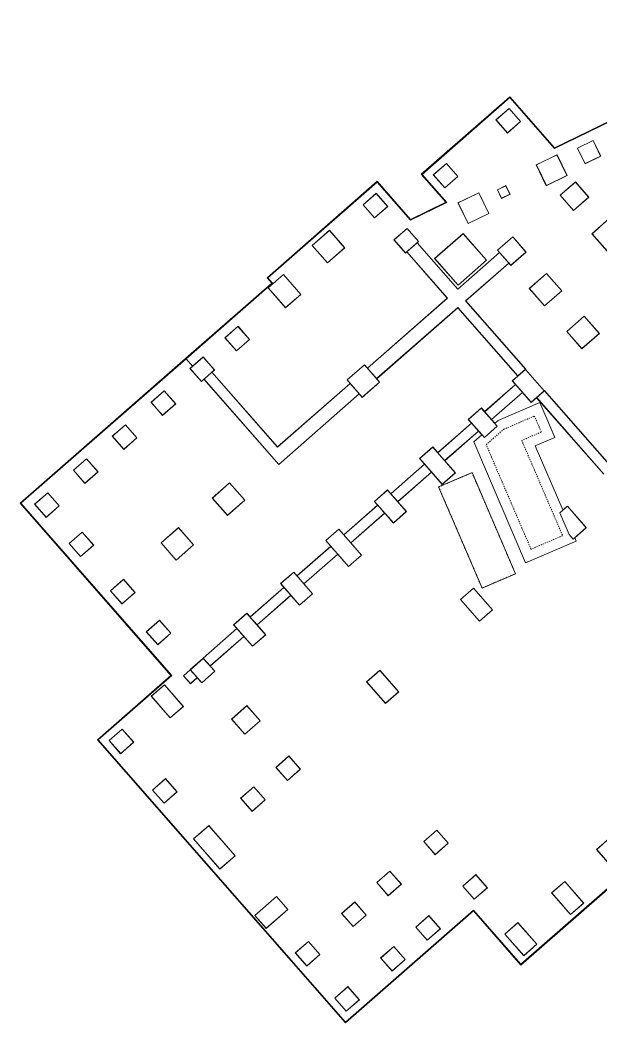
# Model space of a CAD drawing. Header units: metres. Extents: x 217325 to 217429, y 103029 to 103120.
# Drawn here: x 217325 to 217376.3, y 103029.3 to 103117.8 of the extents above; entities that cross this region are included whole.
import ezdxf

# ---------------------------------------------------------------- set-up
doc = ezdxf.new("R2010")
doc.units = ezdxf.units.M
doc.linetypes.add('Tiret', pattern=[0.0012, 0.0006, -0.0006])
doc.layers.add('A-FLOR-____-HDLN', color=253, linetype='Tiret', lineweight=5)
doc.layers.add('Velddata', color=5, linetype='Continuous', lineweight=9)

msp = doc.modelspace()

# ---------------------------------------------------------------- linework, layer by layer
at = {"layer": 'A-FLOR-____-HDLN'}
for p, q in [((217367.702, 103081.69, 199.5), (217370.411, 103082.852, 199.5)), ((217370.411, 103082.852, 199.5), (217371.014, 103081.446, 199.5)), ((217366.149, 103080.33, 199.5), (217367.702, 103081.69, 199.5)), ((217371.014, 103081.446, 199.5), (217369.286, 103080.705, 199.5)), ((217370.106, 103071.105, 199.5), (217366.149, 103080.33, 199.5)), ((217369.286, 103080.705, 199.5), (217372.891, 103072.299, 199.5)), ((217361.966, 103076.598, 200.85), (217364.907, 103077.859, 200.85)), ((217364.907, 103077.859, 200.85), (217368.73, 103068.944, 200.85)), ((217365.789, 103067.683, 200.85), (217361.966, 103076.598, 200.85)), ((217372.891, 103072.299, 199.5), (217370.106, 103071.105, 199.5)), ((217368.73, 103068.944, 200.85), (217365.789, 103067.683, 200.85))]:
    msp.add_line(p, q, dxfattribs=at)
at = {"layer": 'Velddata', "color": 6}
for p, q in [((217372.163, 103106.471, 201.12), (217395.426, 103117.754, 201.12)), ((217360.501, 103104.184, 201.12), (217368.233, 103110.956, 201.12)), ((217368.233, 103110.956, 201.12), (217372.163, 103106.471, 201.12)), ((217368.174, 103109.997, 201.12), (217367.016, 103108.983, 201.12)), ((217369.189, 103108.839, 201.12), (217368.174, 103109.997, 201.12)), ((217367.016, 103108.983, 201.12), (217368.031, 103107.824, 201.12)), ((217368.031, 103107.824, 201.12), (217369.189, 103108.839, 201.12)), ((217375.581, 103107.172, 201.12), (217374.195, 103106.5, 201.12)), ((217374.195, 103106.5, 201.12), (217374.867, 103105.114, 201.12)), ((217376.253, 103105.786, 201.12), (217375.581, 103107.172, 201.12)), ((217372.4, 103105.907, 201.12), (217370.564, 103105.017, 201.12)), ((217373.29, 103104.071, 201.12), (217372.4, 103105.907, 201.12)), ((217374.867, 103105.114, 201.12), (217376.253, 103105.786, 201.12)), ((217362.645, 103105.155, 201.12), (217361.487, 103104.14, 201.12)), ((217363.66, 103103.996, 201.12), (217362.645, 103105.155, 201.12)), ((217370.564, 103105.017, 201.12), (217371.454, 103103.181, 201.12)), ((217362.673, 103101.704, 201.12), (217360.501, 103104.184, 201.12)), ((217361.487, 103104.14, 201.12), (217362.501, 103102.981, 201.12)), ((217362.501, 103102.981, 201.12), (217363.66, 103103.996, 201.12)), ((217371.454, 103103.181, 201.12), (217373.29, 103104.071, 201.12)), ((217356.536, 103103.499, 201.12), (217346.895, 103095.055, 201.12)), ((217356.536, 103103.499, 201.12), (217359.469, 103100.15, 201.12)), ((217367.89, 103103.186, 201.12), (217367.134, 103102.819, 201.12)), ((217368.256, 103102.43, 201.12), (217367.89, 103103.186, 201.12)), ((217374.019, 103103.514, 201.12), (217372.672, 103102.334, 201.12)), ((217375.198, 103102.167, 201.12), (217374.019, 103103.514, 201.12)), ((217356.449, 103102.515, 201.12), (217355.291, 103101.501, 201.12)), ((217357.464, 103101.357, 201.12), (217356.449, 103102.515, 201.12)), ((217365.494, 103102.557, 201.12), (217363.658, 103101.667, 201.12)), ((217366.384, 103100.722, 201.12), (217365.494, 103102.557, 201.12)), ((217367.134, 103102.819, 201.12), (217367.501, 103102.064, 201.12)), ((217367.501, 103102.064, 201.12), (217368.256, 103102.43, 201.12)), ((217372.672, 103102.334, 201.12), (217373.852, 103100.988, 201.12)), ((217373.852, 103100.988, 201.12), (217375.198, 103102.167, 201.12)), ((217355.291, 103101.501, 201.12), (217356.305, 103100.342, 201.12)), ((217356.305, 103100.342, 201.12), (217357.464, 103101.357, 201.12)), ((217359.469, 103100.15, 201.12), (217362.673, 103101.704, 201.12)), ((217363.658, 103101.667, 201.12), (217364.548, 103099.832, 201.12)), ((217364.548, 103099.832, 201.12), (217366.384, 103100.722, 201.12)), ((217377.009, 103100.29, 201.12), (217375.474, 103098.946, 201.12)), ((217359.17, 103099.409, 201.12), (217358.012, 103098.394, 201.12)), ((217360.185, 103098.25, 201.12), (217359.17, 103099.409, 201.12)), ((217352.335, 103099.244, 201.12), (217350.8, 103097.9, 201.12)), ((217353.679, 103097.71, 201.12), (217352.335, 103099.244, 201.12)), ((217364.115, 103098.961, 201.12), (217361.603, 103096.76, 201.12)), ((217366.184, 103096.599, 201.12), (217364.115, 103098.961, 201.12)), ((217368.49, 103098.671, 201.12), (217367.143, 103097.492, 201.12)), ((217369.669, 103097.325, 201.12), (217368.49, 103098.671, 201.12)), ((217375.474, 103098.946, 201.12), (217376.818, 103097.411, 201.12)), ((217350.8, 103097.9, 201.12), (217352.145, 103096.366, 201.12)), ((217352.145, 103096.366, 201.12), (217353.679, 103097.71, 201.12)), ((217358.012, 103098.394, 201.12), (217359.026, 103097.235, 201.12)), ((217360.072, 103098.151, 201.12), (217360.185, 103098.25, 201.12)), ((217363.65, 103094.066, 201.12), (217360.072, 103098.151, 201.12)), ((217359.026, 103097.235, 201.12), (217359.139, 103097.334, 201.12)), ((217359.139, 103097.334, 201.12), (217362.717, 103093.249, 201.12)), ((217361.603, 103096.76, 201.12), (217363.672, 103094.398, 201.12)), ((217367.325, 103097.285, 201.12), (217363.65, 103094.066, 201.12)), ((217367.143, 103097.492, 201.12), (217367.325, 103097.285, 201.12)), ((217368.323, 103096.145, 201.12), (217369.669, 103097.325, 201.12)), ((217363.672, 103094.398, 201.12), (217366.184, 103096.599, 201.12)), ((217364.354, 103093.035, 201.12), (217368.142, 103096.352, 201.12)), ((217368.142, 103096.352, 201.12), (217368.323, 103096.145, 201.12)), ((217346.895, 103095.055, 201.12), (217347.303, 103094.589, 201.12)), ((217348.268, 103095.35, 201.12), (217346.922, 103094.171, 201.12)), ((217349.81, 103093.59, 201.12), (217348.268, 103095.35, 201.12)), ((217371.48, 103095.447, 201.12), (217369.945, 103094.103, 201.12)), ((217372.824, 103093.913, 201.12), (217371.48, 103095.447, 201.12)), ((217339.684, 103087.917, 201.12), (217347.303, 103094.589, 201.12)), ((217346.922, 103094.171, 201.12), (217348.464, 103092.411, 201.12)), ((217369.945, 103094.103, 201.12), (217371.289, 103092.569, 201.12)), ((217348.464, 103092.411, 201.12), (217349.81, 103093.59, 201.12)), ((217362.717, 103093.249, 201.12), (217355.676, 103087.082, 201.12)), ((217371.289, 103092.569, 201.12), (217372.824, 103093.913, 201.12)), ((217369.641, 103086.998, 201.12), (217364.354, 103093.035, 201.12)), ((217374.787, 103091.671, 201.12), (217373.252, 103090.327, 201.12)), ((217376.131, 103090.136, 201.12), (217374.787, 103091.671, 201.12)), ((217344.263, 103090.779, 201.12), (217343.105, 103089.764, 201.12)), ((217345.278, 103089.62, 201.12), (217344.263, 103090.779, 201.12)), ((217343.105, 103089.764, 201.12), (217344.119, 103088.606, 201.12)), ((217344.119, 103088.606, 201.12), (217345.278, 103089.62, 201.12)), ((217373.252, 103090.327, 201.12), (217374.597, 103088.792, 201.12)), ((217374.597, 103088.792, 201.12), (217376.131, 103090.136, 201.12)), ((217339.684, 103087.917, 201.12), (217340.253, 103087.267, 201.12)), ((217341.179, 103088.077, 201.12), (217340.253, 103087.267, 201.12)), ((217342.193, 103086.919, 201.12), (217341.179, 103088.077, 201.12)), ((217355.412, 103087.383, 201.12), (217353.878, 103086.039, 201.12)), ((217355.676, 103087.082, 201.12), (217355.412, 103087.383, 201.12)), ((217369.615, 103086.975, 201.12), (217369.641, 103086.998, 201.12)), ((217371.275, 103085.079, 201.12), (217369.615, 103086.975, 201.12)), ((217341.968, 103086.721, 201.12), (217342.193, 103086.919, 201.12)), ((217347.739, 103080.131, 201.12), (217341.968, 103086.721, 201.12)), ((217354.141, 103085.738, 201.12), (217347.739, 103080.131, 201.12)), ((217353.878, 103086.039, 201.12), (217354.141, 103085.738, 201.12)), ((217371.302, 103085.102, 201.12), (217371.275, 103085.079, 201.12)), ((217377.221, 103078.343, 201.12), (217371.302, 103085.102, 201.12))]:
    msp.add_line(p, q, dxfattribs=at)
at = {"layer": 'Velddata', "color": 8}
for p, q in [((217372.175, 103106.532, 201.12), (217395.404, 103117.799, 201.12)), ((217360.43, 103104.188, 201.12), (217368.237, 103111.027, 201.12)), ((217368.237, 103111.027, 201.12), (217372.175, 103106.532, 201.12)), ((217362.592, 103101.72, 201.12), (217360.43, 103104.188, 201.12)), ((217346.824, 103095.06, 201.12), (217356.54, 103103.569, 201.12)), ((217356.54, 103103.569, 201.12), (217359.481, 103100.212, 201.12)), ((217359.481, 103100.212, 201.12), (217362.592, 103101.72, 201.12)), ((217347.232, 103094.594, 201.12), (217346.824, 103095.06, 201.12)), ((217339.651, 103087.954, 201.12), (217347.232, 103094.594, 201.12)), ((217325.042, 103075.159, 201.32), (217339.644, 103087.948, 201.32)), ((217339.644, 103087.948, 201.32), (217339.651, 103087.954, 201.12)), ((217429.397, 103087.121, 201.32), (217369.211, 103034.408, 201.32)), ((217338.349, 103059.965, 201.32), (217325.042, 103075.159, 201.32)), ((217331.866, 103054.281, 201.32), (217338.349, 103059.965, 201.32)), ((217353.743, 103029.302, 201.32), (217331.866, 103054.281, 201.32)), ((217365.027, 103039.185, 201.32), (217353.743, 103029.302, 201.32)), ((217369.211, 103034.408, 201.32), (217365.027, 103039.185, 201.32))]:
    msp.add_line(p, q, dxfattribs=at)
at = {"layer": 'Velddata', "color": 1}
for p, q in [((217368.173, 103109.983, 200.6), (217367.03, 103108.982, 200.6)), ((217369.175, 103108.84, 200.6), (217368.173, 103109.983, 200.6)), ((217367.03, 103108.982, 200.6), (217368.032, 103107.838, 200.6)), ((217368.032, 103107.838, 200.6), (217369.175, 103108.84, 200.6)), ((217374.208, 103106.495, 200.6), (217375.576, 103107.159, 200.6)), ((217374.872, 103105.128, 200.6), (217374.208, 103106.495, 200.6)), ((217375.576, 103107.159, 200.6), (217376.239, 103105.791, 200.6)), ((217376.239, 103105.791, 200.6), (217374.872, 103105.128, 200.6)), ((217361.501, 103104.139, 200.6), (217362.644, 103105.14, 200.6)), ((217362.644, 103105.14, 200.6), (217363.646, 103103.997, 200.6)), ((217362.502, 103102.996, 200.6), (217361.501, 103104.139, 200.6)), ((217363.646, 103103.997, 200.6), (217362.502, 103102.996, 200.6)), ((217367.147, 103102.815, 200.6), (217367.885, 103103.173, 200.6)), ((217367.885, 103103.173, 200.6), (217368.243, 103102.435, 200.6)), ((217355.305, 103101.5, 200.6), (217356.448, 103102.501, 200.6)), ((217356.448, 103102.501, 200.6), (217357.45, 103101.358, 200.6)), ((217367.505, 103102.077, 200.6), (217367.147, 103102.815, 200.6)), ((217368.243, 103102.435, 200.6), (217367.505, 103102.077, 200.6)), ((217356.306, 103100.356, 200.6), (217355.305, 103101.5, 200.6)), ((217357.45, 103101.358, 200.6), (217356.306, 103100.356, 200.6)), ((217358.026, 103098.393, 200.6), (217359.169, 103099.394, 200.6)), ((217359.169, 103099.394, 200.6), (217360.171, 103098.251, 200.6)), ((217359.027, 103097.249, 200.6), (217358.026, 103098.393, 200.6)), ((217360.171, 103098.251, 200.6), (217359.027, 103097.249, 200.6)), ((217343.119, 103089.763, 200.6), (217344.262, 103090.765, 200.6)), ((217344.262, 103090.765, 200.6), (217345.264, 103089.621, 200.6)), ((217344.12, 103088.62, 200.6), (217343.119, 103089.763, 200.6)), ((217345.264, 103089.621, 200.6), (217344.12, 103088.62, 200.6)), ((217340.034, 103087.062, 200.6), (217341.178, 103088.063, 200.6)), ((217341.178, 103088.063, 200.6), (217342.179, 103086.92, 200.6)), ((217341.036, 103085.918, 200.6), (217340.034, 103087.062, 200.6)), ((217342.179, 103086.92, 200.6), (217341.036, 103085.918, 200.6)), ((217336.612, 103084.065, 200.6), (217337.756, 103085.066, 200.6)), ((217337.756, 103085.066, 200.6), (217338.757, 103083.923, 200.6)), ((217337.614, 103082.921, 200.6), (217336.612, 103084.065, 200.6)), ((217338.757, 103083.923, 200.6), (217337.614, 103082.921, 200.6)), ((217333.191, 103081.068, 200.6), (217334.334, 103082.069, 200.6)), ((217334.334, 103082.069, 200.6), (217335.336, 103080.926, 200.6)), ((217334.192, 103079.924, 200.6), (217333.191, 103081.068, 200.6)), ((217335.336, 103080.926, 200.6), (217334.192, 103079.924, 200.6)), ((217329.764, 103078.066, 200.6), (217330.907, 103079.068, 200.6)), ((217330.907, 103079.068, 200.6), (217331.909, 103077.924, 200.6)), ((217330.765, 103076.923, 200.6), (217329.764, 103078.066, 200.6)), ((217331.909, 103077.924, 200.6), (217330.765, 103076.923, 200.6)), ((217326.343, 103075.071, 200.6), (217327.487, 103076.072, 200.6)), ((217327.487, 103076.072, 200.6), (217328.488, 103074.929, 200.6)), ((217327.345, 103073.927, 200.6), (217326.343, 103075.071, 200.6)), ((217328.488, 103074.929, 200.6), (217327.345, 103073.927, 200.6)), ((217329.378, 103071.606, 200.6), (217330.521, 103072.607, 200.6)), ((217330.521, 103072.607, 200.6), (217331.523, 103071.464, 200.6)), ((217330.379, 103070.462, 200.6), (217329.378, 103071.606, 200.6)), ((217331.523, 103071.464, 200.6), (217330.379, 103070.462, 200.6)), ((217333.031, 103067.435, 200.6), (217334.174, 103068.437, 200.6)), ((217334.174, 103068.437, 200.6), (217335.176, 103067.293, 200.6)), ((217334.032, 103066.292, 200.6), (217333.031, 103067.435, 200.6)), ((217335.176, 103067.293, 200.6), (217334.032, 103066.292, 200.6)), ((217337.333, 103064.829, 200.6), (217336.19, 103063.828, 200.6)), ((217338.335, 103063.686, 200.6), (217337.333, 103064.829, 200.6)), ((217336.19, 103063.828, 200.6), (217337.191, 103062.685, 200.6)), ((217337.191, 103062.685, 200.6), (217338.335, 103063.686, 200.6)), ((217336.624, 103058.126, 200.6), (217337.767, 103059.128, 200.6)), ((217337.767, 103059.128, 200.6), (217339.428, 103057.232, 200.6)), ((217338.284, 103056.231, 200.6), (217336.624, 103058.126, 200.6)), ((217339.428, 103057.232, 200.6), (217338.284, 103056.231, 200.6)), ((217332.914, 103054.212, 200.6), (217334.057, 103055.214, 200.6)), ((217334.057, 103055.214, 200.6), (217335.059, 103054.07, 200.6)), ((217333.915, 103053.069, 200.6), (217332.914, 103054.212, 200.6)), ((217335.059, 103054.07, 200.6), (217333.915, 103053.069, 200.6)), ((217340.347, 103045.535, 200.6), (217341.679, 103046.701, 200.6)), ((217341.679, 103046.701, 200.6), (217343.998, 103044.053, 200.6)), ((217342.666, 103042.887, 200.6), (217340.347, 103045.535, 200.6)), ((217343.998, 103044.053, 200.6), (217342.666, 103042.887, 200.6)), ((217364.095, 103041.377, 200.6), (217365.239, 103042.378, 200.6)), ((217365.239, 103042.378, 200.6), (217366.24, 103041.235, 200.6)), ((217365.097, 103040.233, 200.6), (217364.095, 103041.377, 200.6)), ((217366.24, 103041.235, 200.6), (217365.097, 103040.233, 200.6)), ((217345.751, 103038.796, 200.6), (217347.647, 103040.457, 200.6)), ((217347.647, 103040.457, 200.6), (217348.648, 103039.313, 200.6)), ((217348.648, 103039.313, 200.6), (217346.752, 103037.653, 200.6)), ((217346.752, 103037.653, 200.6), (217345.751, 103038.796, 200.6)), ((217359.958, 103037.753, 200.6), (217361.101, 103038.755, 200.6)), ((217361.101, 103038.755, 200.6), (217362.103, 103037.611, 200.6)), ((217360.959, 103036.61, 200.6), (217359.958, 103037.753, 200.6)), ((217362.103, 103037.611, 200.6), (217360.959, 103036.61, 200.6)), ((217349.323, 103035.477, 200.6), (217350.466, 103036.479, 200.6)), ((217350.466, 103036.479, 200.6), (217351.468, 103035.335, 200.6)), ((217356.851, 103035.032, 200.6), (217357.994, 103036.033, 200.6)), ((217357.994, 103036.033, 200.6), (217358.996, 103034.89, 200.6)), ((217350.324, 103034.334, 200.6), (217349.323, 103035.477, 200.6)), ((217351.468, 103035.335, 200.6), (217350.324, 103034.334, 200.6)), ((217357.852, 103033.889, 200.6), (217356.851, 103035.032, 200.6)), ((217358.996, 103034.89, 200.6), (217357.852, 103033.889, 200.6)), ((217352.811, 103031.494, 200.6), (217353.955, 103032.495, 200.6)), ((217353.955, 103032.495, 200.6), (217354.956, 103031.352, 200.6)), ((217353.813, 103030.35, 200.6), (217352.811, 103031.494, 200.6)), ((217354.956, 103031.352, 200.6), (217353.813, 103030.35, 200.6))]:
    msp.add_line(p, q, dxfattribs=at)
at = {"layer": 'Velddata', "color": 52}
for p, q in [((217370.577, 103105.012, 200.5), (217372.395, 103105.893, 200.5)), ((217372.395, 103105.893, 200.5), (217373.276, 103104.076, 200.5)), ((217371.459, 103103.194, 200.5), (217370.577, 103105.012, 200.5)), ((217373.276, 103104.076, 200.5), (217371.459, 103103.194, 200.5)), ((217365.489, 103102.544, 200.5), (217363.672, 103101.663, 200.5)), ((217366.371, 103100.727, 200.5), (217365.489, 103102.544, 200.5)), ((217363.672, 103101.663, 200.5), (217364.553, 103099.845, 200.5)), ((217364.553, 103099.845, 200.5), (217366.371, 103100.727, 200.5)), ((217350.815, 103097.899, 200.5), (217352.334, 103099.23, 200.5)), ((217352.334, 103099.23, 200.5), (217353.665, 103097.711, 200.5)), ((217352.145, 103096.38, 200.5), (217350.815, 103097.899, 200.5)), ((217353.665, 103097.711, 200.5), (217352.145, 103096.38, 200.5)), ((217367.801, 103037.145, 200.5), (217368.945, 103038.147, 200.5)), ((217368.945, 103038.147, 200.5), (217370.605, 103036.251, 200.5)), ((217369.462, 103035.25, 200.5), (217367.801, 103037.145, 200.5)), ((217370.605, 103036.251, 200.5), (217369.462, 103035.25, 200.5))]:
    msp.add_line(p, q, dxfattribs=at)
at = {"layer": 'Velddata', "color": 202}
for p, q in [((217372.687, 103102.333, 200.55), (217374.018, 103103.5, 200.55)), ((217374.018, 103103.5, 200.55), (217375.184, 103102.168, 200.55)), ((217373.853, 103101.002, 200.55), (217372.687, 103102.333, 200.55)), ((217375.184, 103102.168, 200.55), (217373.853, 103101.002, 200.55)), ((217346.936, 103094.17, 200.55), (217348.267, 103095.336, 200.55)), ((217348.267, 103095.336, 200.55), (217349.796, 103093.591, 200.55)), ((217348.464, 103092.425, 200.55), (217346.936, 103094.17, 200.55)), ((217349.796, 103093.591, 200.55), (217348.464, 103092.425, 200.55))]:
    msp.add_line(p, q, dxfattribs=at)
at = {"layer": 'Velddata', "color": 132}
for p, q in [((217375.488, 103098.945, 200.65), (217377.008, 103100.276, 200.65)), ((217376.819, 103097.425, 200.65), (217375.488, 103098.945, 200.65)), ((217369.959, 103094.102, 200.65), (217371.479, 103095.433, 200.65)), ((217371.479, 103095.433, 200.65), (217372.81, 103093.914, 200.65)), ((217371.29, 103092.583, 200.65), (217369.959, 103094.102, 200.65)), ((217372.81, 103093.914, 200.65), (217371.29, 103092.583, 200.65)), ((217374.786, 103091.657, 200.65), (217373.267, 103090.326, 200.65)), ((217376.117, 103090.137, 200.65), (217374.786, 103091.657, 200.65)), ((217373.267, 103090.326, 200.65), (217374.597, 103088.806, 200.65)), ((217374.597, 103088.806, 200.65), (217376.117, 103090.137, 200.65)), ((217339.677, 103087.91, 201.32), (217339.684, 103087.917, 201.12)), ((217353.892, 103086.038, 200.65), (217355.411, 103087.369, 200.65)), ((217355.411, 103087.369, 200.65), (217356.742, 103085.85, 200.65)), ((217368.464, 103085.967, 200.65), (217369.607, 103086.968, 200.65)), ((217369.607, 103086.968, 200.65), (217371.268, 103085.072, 200.65)), ((217355.223, 103084.519, 200.65), (217353.892, 103086.038, 200.65)), ((217356.742, 103085.85, 200.65), (217355.223, 103084.519, 200.65)), ((217370.124, 103084.071, 200.65), (217368.464, 103085.967, 200.65)), ((217371.268, 103085.072, 200.65), (217370.124, 103084.071, 200.65)), ((217364.578, 103082.564, 200.65), (217365.722, 103083.565, 200.65)), ((217365.722, 103083.565, 200.65), (217367.132, 103081.955, 200.65)), ((217365.988, 103080.954, 200.65), (217364.578, 103082.564, 200.65)), ((217365.988, 103080.954, 200.65), (217367.132, 103081.955, 200.65)), ((217360.293, 103079.109, 200.65), (217361.436, 103080.111, 200.65)), ((217361.436, 103080.111, 200.65), (217363.426, 103077.839, 200.65)), ((217362.283, 103076.837, 200.65), (217360.293, 103079.109, 200.65)), ((217363.426, 103077.839, 200.65), (217362.283, 103076.837, 200.65)), ((217342, 103075.623, 200.65), (217343.52, 103076.954, 200.65)), ((217343.52, 103076.954, 200.65), (217344.851, 103075.435, 200.65)), ((217356.304, 103075.316, 200.65), (217357.447, 103076.318, 200.65)), ((217357.447, 103076.318, 200.65), (217359.107, 103074.422, 200.65)), ((217343.331, 103074.104, 200.65), (217342, 103075.623, 200.65)), ((217344.851, 103075.435, 200.65), (217343.331, 103074.104, 200.65)), ((217357.964, 103073.42, 200.65), (217356.304, 103075.316, 200.65)), ((217373.309, 103074.903, 200.65), (217372.648, 103074.324, 200.65)), ((217374.969, 103073.007, 200.65), (217373.309, 103074.903, 200.65)), ((217359.107, 103074.422, 200.65), (217357.964, 103073.42, 200.65)), ((217372.648, 103074.324, 200.65), (217373.466, 103072.416, 200.65)), ((217337.486, 103071.67, 200.65), (217339.006, 103073.001, 200.65)), ((217339.006, 103073.001, 200.65), (217340.337, 103071.481, 200.65)), ((217352.018, 103071.862, 200.65), (217353.161, 103072.863, 200.65)), ((217353.161, 103072.863, 200.65), (217355.151, 103070.591, 200.65)), ((217373.826, 103072.006, 200.65), (217374.969, 103073.007, 200.65)), ((217373.466, 103072.416, 200.65), (217373.826, 103072.006, 200.65)), ((217338.817, 103070.15, 200.65), (217337.486, 103071.67, 200.65)), ((217340.337, 103071.481, 200.65), (217338.817, 103070.15, 200.65)), ((217354.008, 103069.59, 200.65), (217352.018, 103071.862, 200.65)), ((217355.151, 103070.591, 200.65), (217354.008, 103069.59, 200.65)), ((217348.029, 103068.069, 200.65), (217349.172, 103069.07, 200.65)), ((217349.172, 103069.07, 200.65), (217350.832, 103067.174, 200.65)), ((217349.689, 103066.173, 200.65), (217348.029, 103068.069, 200.65)), ((217363.89, 103066.654, 200.65), (217365.034, 103067.655, 200.65)), ((217365.034, 103067.655, 200.65), (217366.694, 103065.76, 200.65)), ((217350.832, 103067.174, 200.65), (217349.689, 103066.173, 200.65)), ((217365.551, 103064.758, 200.65), (217363.89, 103066.654, 200.65)), ((217366.694, 103065.76, 200.65), (217365.551, 103064.758, 200.65)), ((217343.891, 103064.445, 200.65), (217345.035, 103065.446, 200.65)), ((217345.035, 103065.446, 200.65), (217346.695, 103063.551, 200.65)), ((217345.552, 103062.549, 200.65), (217343.891, 103064.445, 200.65)), ((217346.695, 103063.551, 200.65), (217345.552, 103062.549, 200.65)), ((217355.615, 103059.406, 200.65), (217356.759, 103060.408, 200.65)), ((217356.759, 103060.408, 200.65), (217358.419, 103058.512, 200.65)), ((217357.276, 103057.511, 200.65), (217355.615, 103059.406, 200.65)), ((217358.419, 103058.512, 200.65), (217357.276, 103057.511, 200.65))]:
    msp.add_line(p, q, dxfattribs=at)
at = {"layer": 'Velddata', "color": 30}
for p, q in [((217361.617, 103096.759, 200.15), (217364.114, 103098.947, 200.15)), ((217364.114, 103098.947, 200.15), (217366.17, 103096.6, 200.15)), ((217363.673, 103094.412, 200.15), (217361.617, 103096.759, 200.15)), ((217366.17, 103096.6, 200.15), (217363.673, 103094.412, 200.15)), ((217344.507, 103049.126, 200.75), (217345.651, 103050.127, 200.75)), ((217345.651, 103050.127, 200.75), (217346.652, 103048.984, 200.75)), ((217345.509, 103047.982, 200.75), (217344.507, 103049.126, 200.75)), ((217346.652, 103048.984, 200.75), (217345.509, 103047.982, 200.75))]:
    msp.add_line(p, q, dxfattribs=at)
at = {"layer": 'Velddata', "color": 54}
for p, q in [((217368.489, 103098.657, 200.45), (217367.157, 103097.491, 200.45)), ((217369.655, 103097.326, 200.45), (217368.489, 103098.657, 200.45)), ((217360.065, 103098.145, 200.75), (217359.147, 103097.341, 200.75)), ((217360.065, 103098.145, 200.75), (217360.058, 103098.152, 200.6)), ((217360.065, 103098.145, 200.75), (217363.649, 103094.052, 200.75)), ((217359.147, 103097.341, 200.75), (217359.14, 103097.348, 200.6)), ((217362.731, 103093.248, 200.75), (217359.147, 103097.341, 200.75)), ((217363.649, 103094.052, 200.75), (217367.331, 103097.277, 200.75)), ((217367.157, 103097.491, 200.45), (217368.324, 103096.159, 200.45)), ((217367.331, 103097.277, 200.75), (217367.339, 103097.284, 200.45)), ((217367.331, 103097.277, 200.75), (217368.135, 103096.36, 200.75)), ((217368.324, 103096.159, 200.45), (217369.655, 103097.326, 200.45)), ((217368.135, 103096.36, 200.75), (217364.34, 103093.036, 200.75)), ((217368.135, 103096.36, 200.75), (217368.142, 103096.366, 200.45)), ((217355.682, 103087.075, 200.75), (217362.731, 103093.248, 200.75)), ((217363.648, 103092.43, 200.75), (217356.486, 103086.157, 200.75)), ((217368.935, 103086.393, 200.75), (217363.648, 103092.43, 200.75)), ((217364.34, 103093.036, 200.75), (217369.627, 103086.999, 200.75)), ((217355.682, 103087.075, 200.75), (217355.675, 103087.068, 200.65)), ((217355.682, 103087.075, 200.75), (217356.486, 103086.157, 200.75)), ((217368.935, 103086.393, 200.75), (217369.627, 103086.999, 200.75)), ((217369.607, 103086.968, 200.65), (217369.601, 103086.976, 200.75)), ((217341.268, 103086.109, 200.75), (217341.262, 103086.116, 200.6)), ((217341.96, 103086.715, 200.75), (217341.268, 103086.109, 200.75)), ((217341.268, 103086.109, 200.75), (217347.85, 103078.593, 200.75)), ((217341.96, 103086.715, 200.75), (217341.954, 103086.722, 200.6)), ((217347.738, 103080.117, 200.75), (217341.96, 103086.715, 200.75)), ((217356.486, 103086.157, 200.75), (217356.479, 103086.151, 200.65)), ((217368.935, 103086.393, 200.75), (217368.942, 103086.385, 200.65)), ((217354.148, 103085.731, 200.75), (217347.738, 103080.117, 200.75)), ((217354.148, 103085.731, 200.75), (217354.155, 103085.737, 200.65)), ((217354.951, 103084.813, 200.75), (217354.148, 103085.731, 200.75)), ((217366.019, 103083.241, 200.75), (217368.746, 103085.629, 200.75)), ((217368.746, 103085.629, 200.75), (217368.754, 103085.636, 200.65)), ((217369.352, 103084.937, 200.75), (217368.746, 103085.629, 200.75)), ((217347.85, 103078.593, 200.75), (217354.951, 103084.813, 200.75)), ((217354.951, 103084.813, 200.75), (217354.959, 103084.82, 200.65)), ((217369.352, 103084.937, 200.75), (217366.626, 103082.549, 200.75)), ((217369.352, 103084.937, 200.75), (217369.36, 103084.944, 200.65)), ((217370.609, 103084.482, 200.75), (217370.602, 103084.489, 200.65)), ((217371.301, 103085.088, 200.75), (217370.609, 103084.482, 200.75)), ((217376.522, 103077.73, 200.75), (217370.609, 103084.482, 200.75)), ((217371.268, 103085.072, 200.65), (217371.274, 103085.065, 200.75)), ((217371.301, 103085.088, 200.75), (217377.214, 103078.336, 200.75)), ((217366.019, 103083.241, 200.75), (217366.012, 103083.234, 200.65)), ((217366.019, 103083.241, 200.75), (217366.626, 103082.549, 200.75)), ((217366.626, 103082.549, 200.75), (217366.618, 103082.542, 200.65)), ((217364.861, 103082.226, 200.75), (217361.882, 103079.617, 200.75)), ((217364.861, 103082.226, 200.75), (217364.868, 103082.233, 200.65)), ((217365.467, 103081.534, 200.75), (217364.861, 103082.226, 200.75)), ((217362.488, 103078.925, 200.75), (217365.467, 103081.534, 200.75)), ((217365.467, 103081.534, 200.75), (217365.475, 103081.541, 200.65)), ((217361.882, 103079.617, 200.75), (217361.874, 103079.61, 200.65)), ((217361.882, 103079.617, 200.75), (217362.488, 103078.925, 200.75)), ((217360.723, 103078.602, 200.75), (217357.744, 103075.993, 200.75)), ((217360.723, 103078.602, 200.75), (217360.731, 103078.609, 200.65)), ((217361.33, 103077.91, 200.75), (217360.723, 103078.602, 200.75)), ((217362.488, 103078.925, 200.75), (217362.481, 103078.918, 200.65)), ((217358.351, 103075.301, 200.75), (217361.33, 103077.91, 200.75)), ((217361.33, 103077.91, 200.75), (217361.337, 103077.917, 200.65)), ((217357.744, 103075.993, 200.75), (217357.737, 103075.987, 200.65)), ((217357.744, 103075.993, 200.75), (217358.351, 103075.301, 200.75)), ((217353.607, 103072.37, 200.75), (217356.586, 103074.979, 200.75)), ((217356.586, 103074.979, 200.75), (217356.593, 103074.985, 200.65)), ((217357.192, 103074.287, 200.75), (217356.586, 103074.979, 200.75)), ((217358.351, 103075.301, 200.75), (217358.343, 103075.295, 200.65)), ((217357.192, 103074.287, 200.75), (217354.213, 103071.677, 200.75)), ((217357.192, 103074.287, 200.75), (217357.2, 103074.293, 200.65)), ((217353.607, 103072.37, 200.75), (217353.599, 103072.363, 200.65)), ((217353.607, 103072.37, 200.75), (217354.213, 103071.677, 200.75)), ((217349.47, 103068.746, 200.75), (217352.449, 103071.355, 200.75)), ((217352.449, 103071.355, 200.75), (217352.456, 103071.361, 200.65)), ((217353.055, 103070.663, 200.75), (217352.449, 103071.355, 200.75)), ((217354.213, 103071.677, 200.75), (217354.206, 103071.671, 200.65)), ((217353.055, 103070.663, 200.75), (217350.076, 103068.054, 200.75)), ((217353.055, 103070.663, 200.75), (217353.062, 103070.669, 200.65)), ((217349.47, 103068.746, 200.75), (217349.462, 103068.739, 200.65)), ((217349.47, 103068.746, 200.75), (217350.076, 103068.054, 200.75)), ((217345.332, 103065.122, 200.75), (217348.311, 103067.731, 200.75)), ((217348.311, 103067.731, 200.75), (217348.319, 103067.738, 200.65)), ((217348.917, 103067.039, 200.75), (217348.311, 103067.731, 200.75)), ((217350.076, 103068.054, 200.75), (217350.068, 103068.047, 200.65)), ((217348.917, 103067.039, 200.75), (217345.938, 103064.43, 200.75)), ((217348.917, 103067.039, 200.75), (217348.925, 103067.046, 200.65)), ((217345.332, 103065.122, 200.75), (217345.325, 103065.115, 200.65)), ((217345.332, 103065.122, 200.75), (217345.938, 103064.43, 200.75)), ((217344.174, 103064.107, 200.75), (217341.195, 103061.498, 200.75)), ((217344.174, 103064.107, 200.75), (217344.181, 103064.114, 200.65)), ((217344.78, 103063.415, 200.75), (217344.174, 103064.107, 200.75)), ((217345.938, 103064.43, 200.75), (217345.931, 103064.423, 200.65)), ((217341.801, 103060.806, 200.75), (217344.78, 103063.415, 200.75)), ((217344.78, 103063.415, 200.75), (217344.787, 103063.422, 200.65)), ((217341.801, 103060.806, 200.75), (217341.195, 103061.498, 200.75)), ((217341.204, 103061.473, 200.55), (217341.211, 103061.479, 200.75)), ((217339.458, 103059.944, 200.75), (217340.053, 103060.465, 200.75)), ((217340.053, 103060.465, 200.75), (217340.06, 103060.471, 200.55)), ((217340.053, 103060.465, 200.75), (217340.659, 103059.773, 200.75)), ((217341.801, 103060.806, 200.75), (217341.793, 103060.8, 200.55)), ((217340.064, 103059.252, 200.75), (217339.458, 103059.944, 200.75)), ((217340.659, 103059.773, 200.75), (217340.064, 103059.252, 200.75)), ((217340.659, 103059.773, 200.75), (217340.666, 103059.779, 200.55))]:
    msp.add_line(p, q, dxfattribs=at)
at = {"layer": 'Velddata'}
for p, q in [((217356.493, 103086.15, 201.32), (217363.647, 103092.415, 201.32)), ((217363.647, 103092.415, 201.32), (217368.928, 103086.386, 201.32)), ((217325.113, 103075.154, 201.32), (217339.677, 103087.91, 201.32)), ((217339.677, 103087.91, 201.32), (217340.246, 103087.26, 201.32)), ((217340.246, 103087.26, 201.32), (217340.02, 103087.063, 201.32)), ((217340.02, 103087.063, 201.32), (217341.035, 103085.904, 201.32)), ((217429.326, 103087.126, 201.32), (217369.216, 103034.479, 201.32)), ((217341.035, 103085.904, 201.32), (217341.261, 103086.102, 201.32)), ((217341.261, 103086.102, 201.32), (217347.849, 103078.579, 201.32)), ((217356.756, 103085.849, 201.32), (217356.493, 103086.15, 201.32)), ((217368.928, 103086.386, 201.32), (217368.45, 103085.968, 201.32)), ((217355.222, 103084.505, 201.32), (217356.756, 103085.849, 201.32)), ((217368.74, 103085.637, 201.32), (217366.013, 103083.248, 201.32)), ((217368.45, 103085.968, 201.32), (217368.74, 103085.637, 201.32)), ((217337.757, 103085.08, 201.32), (217336.598, 103084.066, 201.32)), ((217338.772, 103083.922, 201.32), (217337.757, 103085.08, 201.32)), ((217347.849, 103078.579, 201.32), (217354.958, 103084.806, 201.32)), ((217354.958, 103084.806, 201.32), (217355.222, 103084.505, 201.32)), ((217369.359, 103084.929, 201.32), (217366.632, 103082.541, 201.32)), ((217370.123, 103084.057, 201.32), (217369.359, 103084.929, 201.32)), ((217370.601, 103084.475, 201.32), (217370.123, 103084.057, 201.32)), ((217376.514, 103077.724, 201.32), (217370.601, 103084.475, 201.32)), ((217336.598, 103084.066, 201.32), (217337.613, 103082.907, 201.32)), ((217337.613, 103082.907, 201.32), (217338.772, 103083.922, 201.32)), ((217365.723, 103083.579, 201.32), (217364.564, 103082.565, 201.32)), ((217366.013, 103083.248, 201.32), (217365.723, 103083.579, 201.32)), ((217367.211, 103082.47, 201.32), (217370.888, 103084.047, 201.32)), ((217370.888, 103084.047, 201.32), (217372.209, 103080.968, 201.32)), ((217364.564, 103082.565, 201.32), (217364.854, 103082.234, 201.32)), ((217366.632, 103082.541, 201.32), (217366.919, 103082.214, 201.32)), ((217334.335, 103082.083, 201.32), (217333.177, 103081.069, 201.32)), ((217335.35, 103080.925, 201.32), (217334.335, 103082.083, 201.32)), ((217364.854, 103082.234, 201.32), (217361.875, 103079.625, 201.32)), ((217366.919, 103082.214, 201.32), (217367.211, 103082.47, 201.32)), ((217333.177, 103081.069, 201.32), (217334.191, 103079.91, 201.32)), ((217334.191, 103079.91, 201.32), (217335.35, 103080.925, 201.32)), ((217365.474, 103081.526, 201.32), (217362.495, 103078.917, 201.32)), ((217365.052, 103080.579, 201.32), (217365.76, 103081.199, 201.32)), ((217365.76, 103081.199, 201.32), (217365.474, 103081.526, 201.32)), ((217372.209, 103080.968, 201.32), (217370.481, 103080.227, 201.32)), ((217361.437, 103080.125, 201.32), (217360.279, 103079.11, 201.32)), ((217361.875, 103079.625, 201.32), (217361.437, 103080.125, 201.32)), ((217369.628, 103069.91, 201.32), (217365.052, 103080.579, 201.32)), ((217370.481, 103080.227, 201.32), (217372.909, 103074.566, 201.32)), ((217330.908, 103079.082, 201.32), (217329.75, 103078.067, 201.32)), ((217331.923, 103077.924, 201.32), (217330.908, 103079.082, 201.32)), ((217360.279, 103079.11, 201.32), (217360.717, 103078.61, 201.32)), ((217360.717, 103078.61, 201.32), (217357.738, 103076.001, 201.32)), ((217362.495, 103078.917, 201.32), (217363.44, 103077.838, 201.32)), ((217329.75, 103078.067, 201.32), (217330.764, 103076.909, 201.32)), ((217330.764, 103076.909, 201.32), (217331.923, 103077.924, 201.32)), ((217361.336, 103077.903, 201.32), (217358.357, 103075.294, 201.32)), ((217362.282, 103076.823, 201.32), (217361.336, 103077.903, 201.32)), ((217364.912, 103077.872, 201.32), (217361.953, 103076.603, 201.32)), ((217363.44, 103077.838, 201.32), (217362.282, 103076.823, 201.32)), ((217368.744, 103068.939, 201.32), (217364.912, 103077.872, 201.32)), ((217343.521, 103076.968, 201.32), (217341.986, 103075.624, 201.32)), ((217344.865, 103075.434, 201.32), (217343.521, 103076.968, 201.32)), ((217357.448, 103076.332, 201.32), (217356.289, 103075.317, 201.32)), ((217357.738, 103076.001, 201.32), (217357.448, 103076.332, 201.32)), ((217361.953, 103076.603, 201.32), (217365.784, 103067.67, 201.32)), ((217327.488, 103076.086, 201.32), (217326.329, 103075.071, 201.32)), ((217328.502, 103074.928, 201.32), (217327.488, 103076.086, 201.32)), ((217341.986, 103075.624, 201.32), (217343.33, 103074.09, 201.32)), ((217343.33, 103074.09, 201.32), (217344.865, 103075.434, 201.32)), ((217338.42, 103059.961, 201.32), (217325.113, 103075.154, 201.32)), ((217326.329, 103075.071, 201.32), (217327.344, 103073.913, 201.32)), ((217327.344, 103073.913, 201.32), (217328.502, 103074.928, 201.32)), ((217356.579, 103074.986, 201.32), (217353.6, 103072.377, 201.32)), ((217356.289, 103075.317, 201.32), (217356.579, 103074.986, 201.32)), ((217358.357, 103075.294, 201.32), (217359.121, 103074.421, 201.32)), ((217373.31, 103074.917, 201.32), (217372.909, 103074.566, 201.32)), ((217374.983, 103073.006, 201.32), (217373.31, 103074.917, 201.32)), ((217357.199, 103074.279, 201.32), (217354.22, 103071.67, 201.32)), ((217357.963, 103073.406, 201.32), (217357.199, 103074.279, 201.32)), ((217359.121, 103074.421, 201.32), (217357.963, 103073.406, 201.32)), ((217339.007, 103073.015, 201.32), (217337.472, 103071.671, 201.32)), ((217340.351, 103071.48, 201.32), (217339.007, 103073.015, 201.32)), ((217353.162, 103072.877, 201.32), (217352.004, 103071.863, 201.32)), ((217353.6, 103072.377, 201.32), (217353.162, 103072.877, 201.32)), ((217373.961, 103072.111, 201.32), (217374.983, 103073.006, 201.32)), ((217330.522, 103072.621, 201.32), (217329.364, 103071.607, 201.32)), ((217331.537, 103071.463, 201.32), (217330.522, 103072.621, 201.32)), ((217374.086, 103071.822, 201.32), (217373.961, 103072.111, 201.32)), ((217329.364, 103071.607, 201.32), (217330.378, 103070.448, 201.32)), ((217330.378, 103070.448, 201.32), (217331.537, 103071.463, 201.32)), ((217337.472, 103071.671, 201.32), (217338.816, 103070.136, 201.32)), ((217338.816, 103070.136, 201.32), (217340.351, 103071.48, 201.32)), ((217352.442, 103071.362, 201.32), (217349.463, 103068.753, 201.32)), ((217352.004, 103071.863, 201.32), (217352.442, 103071.362, 201.32)), ((217354.22, 103071.67, 201.32), (217355.165, 103070.59, 201.32)), ((217374.086, 103071.822, 201.32), (217369.628, 103069.91, 201.32)), ((217353.061, 103070.655, 201.32), (217350.082, 103068.046, 201.32)), ((217354.007, 103069.576, 201.32), (217353.061, 103070.655, 201.32)), ((217355.165, 103070.59, 201.32), (217354.007, 103069.576, 201.32)), ((217334.175, 103068.451, 201.32), (217333.016, 103067.436, 201.32)), ((217335.19, 103067.292, 201.32), (217334.175, 103068.451, 201.32)), ((217349.173, 103069.084, 201.32), (217348.015, 103068.07, 201.32)), ((217349.463, 103068.753, 201.32), (217349.173, 103069.084, 201.32)), ((217365.784, 103067.67, 201.32), (217368.744, 103068.939, 201.32)), ((217348.304, 103067.739, 201.32), (217345.326, 103065.13, 201.32)), ((217348.015, 103068.07, 201.32), (217348.304, 103067.739, 201.32)), ((217350.082, 103068.046, 201.32), (217350.847, 103067.174, 201.32)), ((217365.035, 103067.669, 201.32), (217363.876, 103066.655, 201.32)), ((217366.708, 103065.759, 201.32), (217365.035, 103067.669, 201.32)), ((217333.016, 103067.436, 201.32), (217334.031, 103066.278, 201.32)), ((217334.031, 103066.278, 201.32), (217335.19, 103067.292, 201.32)), ((217348.924, 103067.032, 201.32), (217345.945, 103064.422, 201.32)), ((217349.688, 103066.159, 201.32), (217348.924, 103067.032, 201.32)), ((217350.847, 103067.174, 201.32), (217349.688, 103066.159, 201.32)), ((217363.876, 103066.655, 201.32), (217365.55, 103064.744, 201.32)), ((217365.55, 103064.744, 201.32), (217366.708, 103065.759, 201.32)), ((217337.334, 103064.844, 201.32), (217336.176, 103063.829, 201.32)), ((217338.349, 103063.685, 201.32), (217337.334, 103064.844, 201.32)), ((217345.036, 103065.461, 201.32), (217343.877, 103064.446, 201.32)), ((217345.326, 103065.13, 201.32), (217345.036, 103065.461, 201.32)), ((217344.167, 103064.115, 201.32), (217341.181, 103061.499, 201.32)), ((217343.877, 103064.446, 201.32), (217344.167, 103064.115, 201.32)), ((217345.945, 103064.422, 201.32), (217346.709, 103063.55, 201.32)), ((217336.176, 103063.829, 201.32), (217337.19, 103062.67, 201.32)), ((217337.19, 103062.67, 201.32), (217338.349, 103063.685, 201.32)), ((217344.786, 103063.408, 201.32), (217341.807, 103060.799, 201.32)), ((217345.551, 103062.535, 201.32), (217344.786, 103063.408, 201.32)), ((217346.709, 103063.55, 201.32), (217345.551, 103062.535, 201.32)), ((217341.197, 103061.48, 201.32), (217340.054, 103060.479, 201.32)), ((217341.181, 103061.499, 201.32), (217341.197, 103061.48, 201.32)), ((217340.046, 103060.472, 201.32), (217339.444, 103059.945, 201.32)), ((217340.054, 103060.479, 201.32), (217340.046, 103060.472, 201.32)), ((217341.807, 103060.799, 201.32), (217342.219, 103060.329, 201.32)), ((217356.76, 103060.422, 201.32), (217355.601, 103059.407, 201.32)), ((217358.433, 103058.511, 201.32), (217356.76, 103060.422, 201.32)), ((217331.937, 103054.276, 201.32), (217338.42, 103059.961, 201.32)), ((217340.064, 103059.238, 201.32), (217339.444, 103059.945, 201.32)), ((217340.665, 103059.765, 201.32), (217340.064, 103059.238, 201.32)), ((217341.061, 103059.314, 201.32), (217340.665, 103059.765, 201.32)), ((217342.219, 103060.329, 201.32), (217341.061, 103059.314, 201.32)), ((217337.768, 103059.142, 201.32), (217336.61, 103058.127, 201.32)), ((217339.442, 103057.231, 201.32), (217337.768, 103059.142, 201.32)), ((217355.601, 103059.407, 201.32), (217357.275, 103057.497, 201.32)), ((217336.61, 103058.127, 201.32), (217338.283, 103056.217, 201.32)), ((217357.275, 103057.497, 201.32), (217358.433, 103058.511, 201.32)), ((217338.283, 103056.217, 201.32), (217339.442, 103057.231, 201.32)), ((217345.038, 103057.3, 201.32), (217343.691, 103056.121, 201.32)), ((217346.217, 103055.954, 201.32), (217345.038, 103057.3, 201.32)), ((217343.691, 103056.121, 201.32), (217344.87, 103054.774, 201.32)), ((217334.058, 103055.228, 201.32), (217332.9, 103054.213, 201.32)), ((217335.073, 103054.069, 201.32), (217334.058, 103055.228, 201.32)), ((217344.87, 103054.774, 201.32), (217346.217, 103055.954, 201.32)), ((217353.748, 103029.373, 201.32), (217331.937, 103054.276, 201.32)), ((217332.9, 103054.213, 201.32), (217333.914, 103053.055, 201.32)), ((217333.914, 103053.055, 201.32), (217335.073, 103054.069, 201.32)), ((217348.758, 103052.862, 201.32), (217347.6, 103051.848, 201.32)), ((217349.773, 103051.704, 201.32), (217348.758, 103052.862, 201.32)), ((217347.6, 103051.848, 201.32), (217348.614, 103050.689, 201.32)), ((217348.614, 103050.689, 201.32), (217349.773, 103051.704, 201.32)), ((217337.879, 103050.865, 201.32), (217336.721, 103049.85, 201.32)), ((217338.894, 103049.706, 201.32), (217337.879, 103050.865, 201.32)), ((217336.721, 103049.85, 201.32), (217337.736, 103048.692, 201.32)), ((217345.651, 103050.141, 201.32), (217344.493, 103049.127, 201.32)), ((217346.666, 103048.983, 201.32), (217345.651, 103050.141, 201.32)), ((217337.736, 103048.692, 201.32), (217338.894, 103049.706, 201.32)), ((217344.493, 103049.127, 201.32), (217345.508, 103047.968, 201.32)), ((217345.508, 103047.968, 201.32), (217346.666, 103048.983, 201.32)), ((217341.68, 103046.716, 201.32), (217340.333, 103045.536, 201.32)), ((217344.012, 103044.053, 201.32), (217341.68, 103046.716, 201.32)), ((217361.797, 103046.323, 201.32), (217360.639, 103045.308, 201.32)), ((217362.812, 103045.164, 201.32), (217361.797, 103046.323, 201.32)), ((217340.333, 103045.536, 201.32), (217342.665, 103042.873, 201.32)), ((217377.039, 103045.615, 201.32), (217375.881, 103044.601, 201.32)), ((217360.639, 103045.308, 201.32), (217361.653, 103044.15, 201.32)), ((217361.653, 103044.15, 201.32), (217362.812, 103045.164, 201.32)), ((217375.881, 103044.601, 201.32), (217377.884, 103042.314, 201.32)), ((217342.665, 103042.873, 201.32), (217344.012, 103044.053, 201.32)), ((217357.66, 103042.699, 201.32), (217356.501, 103041.685, 201.32)), ((217358.674, 103041.541, 201.32), (217357.66, 103042.699, 201.32)), ((217365.24, 103042.392, 201.32), (217364.081, 103041.378, 201.32)), ((217366.254, 103041.234, 201.32), (217365.24, 103042.392, 201.32)), ((217356.501, 103041.685, 201.32), (217357.516, 103040.526, 201.32)), ((217357.516, 103040.526, 201.32), (217358.674, 103041.541, 201.32)), ((217364.081, 103041.378, 201.32), (217365.096, 103040.219, 201.32)), ((217365.096, 103040.219, 201.32), (217366.254, 103041.234, 201.32)), ((217373.083, 103041.785, 201.32), (217371.925, 103040.77, 201.32)), ((217374.757, 103039.874, 201.32), (217373.083, 103041.785, 201.32)), ((217347.648, 103040.471, 201.32), (217345.737, 103038.797, 201.32)), ((217348.662, 103039.312, 201.32), (217347.648, 103040.471, 201.32)), ((217371.925, 103040.77, 201.32), (217373.598, 103038.859, 201.32)), ((217346.751, 103037.639, 201.32), (217348.662, 103039.312, 201.32)), ((217354.553, 103039.978, 201.32), (217353.394, 103038.963, 201.32)), ((217365.032, 103039.256, 201.32), (217353.748, 103029.373, 201.32)), ((217355.567, 103038.82, 201.32), (217354.553, 103039.978, 201.32)), ((217369.216, 103034.479, 201.32), (217365.032, 103039.256, 201.32)), ((217373.598, 103038.859, 201.32), (217374.757, 103039.874, 201.32)), ((217345.737, 103038.797, 201.32), (217346.751, 103037.639, 201.32)), ((217353.394, 103038.963, 201.32), (217354.409, 103037.805, 201.32)), ((217354.409, 103037.805, 201.32), (217355.567, 103038.82, 201.32)), ((217361.102, 103038.769, 201.32), (217359.944, 103037.754, 201.32)), ((217362.117, 103037.61, 201.32), (217361.102, 103038.769, 201.32)), ((217359.944, 103037.754, 201.32), (217360.958, 103036.596, 201.32)), ((217360.958, 103036.596, 201.32), (217362.117, 103037.61, 201.32)), ((217368.946, 103038.161, 201.32), (217367.787, 103037.146, 201.32)), ((217370.619, 103036.25, 201.32), (217368.946, 103038.161, 201.32)), ((217350.467, 103036.493, 201.32), (217349.308, 103035.478, 201.32)), ((217351.482, 103035.334, 201.32), (217350.467, 103036.493, 201.32)), ((217367.787, 103037.146, 201.32), (217369.461, 103035.235, 201.32)), ((217357.995, 103036.048, 201.32), (217356.837, 103035.033, 201.32)), ((217359.01, 103034.889, 201.32), (217357.995, 103036.048, 201.32)), ((217369.461, 103035.235, 201.32), (217370.619, 103036.25, 201.32)), ((217349.308, 103035.478, 201.32), (217350.323, 103034.32, 201.32)), ((217350.323, 103034.32, 201.32), (217351.482, 103035.334, 201.32)), ((217356.837, 103035.033, 201.32), (217357.851, 103033.874, 201.32)), ((217357.851, 103033.874, 201.32), (217359.01, 103034.889, 201.32)), ((217353.956, 103032.509, 201.32), (217352.797, 103031.495, 201.32)), ((217354.97, 103031.351, 201.32), (217353.956, 103032.509, 201.32)), ((217352.797, 103031.495, 201.32), (217353.812, 103030.336, 201.32)), ((217353.812, 103030.336, 201.32), (217354.97, 103031.351, 201.32))]:
    msp.add_line(p, q, dxfattribs=at)
at = {"layer": 'Velddata', "color": 161}
for p, q in [((217341.204, 103061.473, 200.55), (217340.06, 103060.471, 200.55)), ((217342.205, 103060.329, 200.55), (217341.204, 103061.473, 200.55)), ((217340.06, 103060.471, 200.55), (217341.062, 103059.328, 200.55)), ((217341.062, 103059.328, 200.55), (217342.205, 103060.329, 200.55)), ((217336.735, 103049.849, 200.55), (217337.878, 103050.851, 200.55)), ((217337.878, 103050.851, 200.55), (217338.88, 103049.707, 200.55)), ((217337.737, 103048.706, 200.55), (217336.735, 103049.849, 200.55)), ((217338.88, 103049.707, 200.55), (217337.737, 103048.706, 200.55))]:
    msp.add_line(p, q, dxfattribs=at)
at = {"layer": 'Velddata', "color": 116}
for p, q in [((217345.037, 103057.286, 200.7), (217343.705, 103056.12, 200.7)), ((217346.203, 103055.955, 200.7), (217345.037, 103057.286, 200.7)), ((217343.705, 103056.12, 200.7), (217344.871, 103054.788, 200.7)), ((217344.871, 103054.788, 200.7), (217346.203, 103055.955, 200.7)), ((217348.757, 103052.848, 200.7), (217347.614, 103051.847, 200.7)), ((217349.759, 103051.705, 200.7), (217348.757, 103052.848, 200.7)), ((217347.614, 103051.847, 200.7), (217348.615, 103050.703, 200.7)), ((217348.615, 103050.703, 200.7), (217349.759, 103051.705, 200.7)), ((217360.653, 103045.307, 200.7), (217361.796, 103046.309, 200.7)), ((217361.796, 103046.309, 200.7), (217362.798, 103045.165, 200.7)), ((217361.654, 103044.164, 200.7), (217360.653, 103045.307, 200.7)), ((217362.798, 103045.165, 200.7), (217361.654, 103044.164, 200.7)), ((217356.515, 103041.684, 200.7), (217357.659, 103042.685, 200.7)), ((217357.659, 103042.685, 200.7), (217358.66, 103041.542, 200.7)), ((217357.517, 103040.54, 200.7), (217356.515, 103041.684, 200.7)), ((217358.66, 103041.542, 200.7), (217357.517, 103040.54, 200.7)), ((217353.408, 103038.963, 200.7), (217354.552, 103039.964, 200.7)), ((217354.552, 103039.964, 200.7), (217355.553, 103038.821, 200.7)), ((217354.41, 103037.819, 200.7), (217353.408, 103038.963, 200.7)), ((217355.553, 103038.821, 200.7), (217354.41, 103037.819, 200.7))]:
    msp.add_line(p, q, dxfattribs=at)
at = {"layer": 'Velddata', "color": 53}
for p, q in [((217375.895, 103044.6, 200.2), (217377.038, 103045.601, 200.2)), ((217377.885, 103042.328, 200.2), (217375.895, 103044.6, 200.2)), ((217371.939, 103040.769, 200.2), (217373.082, 103041.771, 200.2)), ((217373.082, 103041.771, 200.2), (217374.743, 103039.875, 200.2)), ((217373.599, 103038.873, 200.2), (217371.939, 103040.769, 200.2)), ((217374.743, 103039.875, 200.2), (217373.599, 103038.873, 200.2))]:
    msp.add_line(p, q, dxfattribs=at)

doc.saveas('drawing.dxf')
